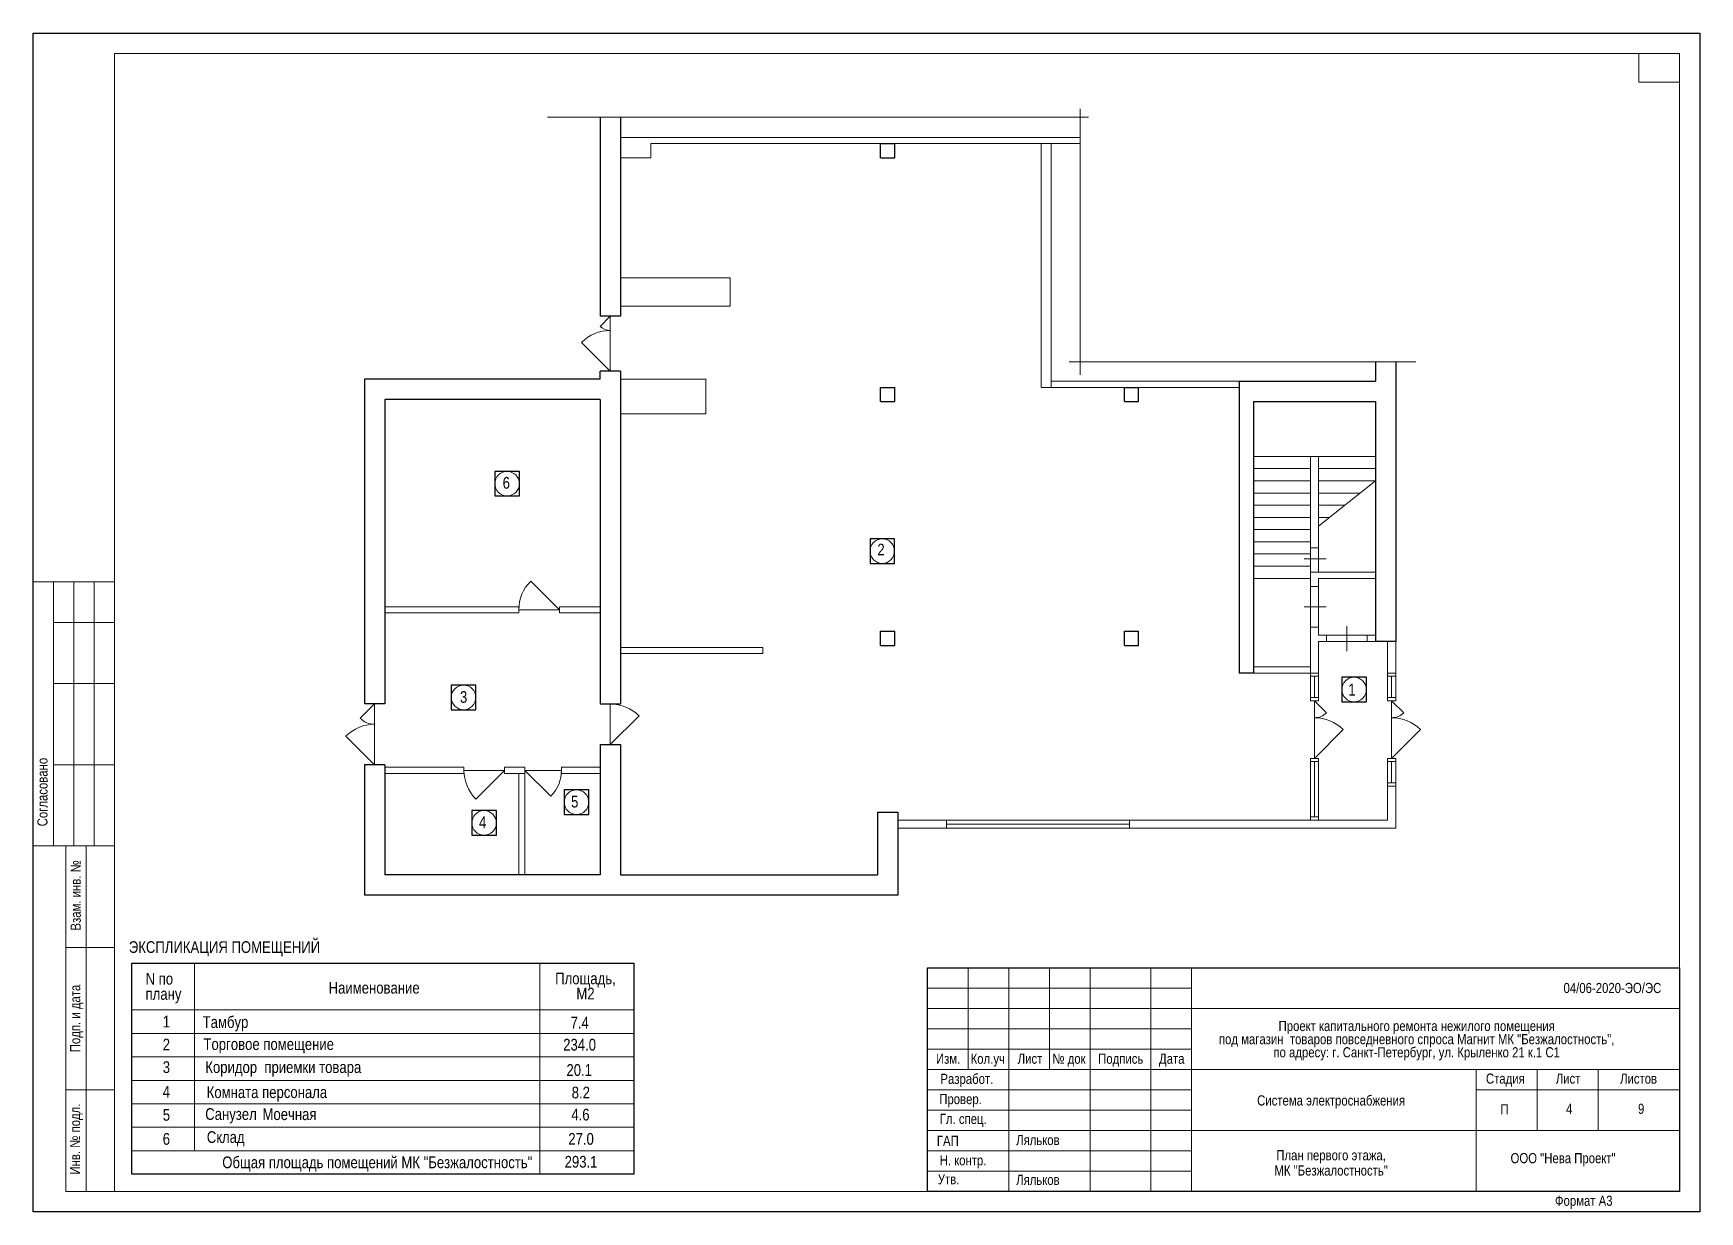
# Model space of a CAD drawing. Header units: metres. Extents: x 14774.6 to 14817.2, y 5674.3 to 5736.7.
# Drawn here: x 14776.15 to 14817.15, y 5707.69 to 5736.69 of the extents above; entities that cross this region are included whole.
import ezdxf
from ezdxf.enums import TextEntityAlignment as Align

# ---------------------------------------------------------------- set-up
doc = ezdxf.new("R2010")
doc.units = ezdxf.units.M
doc.header["$MEASUREMENT"] = 0
for name, color, linetype in [('YOLO_FRAME', 1, 'Continuous'), ('YOLO_STAMP', 1, 'Continuous'), ('YOLO_TABLE', 1, 'Continuous')]:
    doc.layers.add(name, color=color, linetype=linetype)
doc.styles.add('Style-Arial', font='arial.ttf')

msp = doc.modelspace()

# ---------------------------------------------------------------- linework, layer by layer
at = {"color": 7, "linetype": 'Continuous', "lineweight": 0}
for p, q in [((14776.1503, 5736.6868), (14817.1503, 5736.6868)), ((14776.1503, 5707.6868), (14776.1503, 5736.6868)), ((14817.1503, 5736.6868), (14817.1503, 5707.6868)), ((14801.9116, 5734.8244), (14801.9116, 5728.2809)), ((14802.1108, 5734.6233), (14788.8025, 5734.6233)), ((14790.3461, 5729.7229), (14790.0986, 5729.4754)), ((14790.3461, 5729.7229), (14790.3461, 5728.3729)), ((14789.639, 5729.08), (14790.3461, 5728.3729)), ((14810.1625, 5728.6057), (14801.6394, 5728.6057)), ((14806.1711, 5726.2729), (14809.1711, 5726.2729)), ((14806.1711, 5725.9729), (14807.5711, 5725.9729)), ((14806.1711, 5725.6729), (14807.5711, 5725.6729)), ((14807.7711, 5725.9729), (14809.1711, 5725.9729)), ((14809.1711, 5725.6729), (14807.7711, 5724.5551)), ((14807.7711, 5725.6729), (14809.1711, 5725.6729)), ((14806.1711, 5725.3729), (14807.5711, 5725.3729)), ((14807.7711, 5725.3729), (14808.7953, 5725.3729)), ((14806.1711, 5725.0729), (14807.5711, 5725.0729)), ((14807.7711, 5725.0729), (14808.4196, 5725.0729)), ((14806.1711, 5724.7729), (14807.5711, 5724.7729)), ((14806.1711, 5724.4729), (14807.5711, 5724.4729)), ((14807.7711, 5724.7729), (14808.0438, 5724.7729)), ((14806.1711, 5724.1729), (14807.5711, 5724.1729)), ((14807.5711, 5724.0229), (14807.5711, 5723.4229)), ((14807.7711, 5724.0229), (14807.7711, 5723.4229)), ((14806.1711, 5723.8729), (14807.5711, 5723.8729)), ((14807.4186, 5723.7561), (14807.9623, 5723.7561)), ((14789.0961, 5722.4979), (14788.389, 5723.205)), ((14806.1711, 5723.5729), (14807.5711, 5723.5729)), ((14806.1711, 5723.2729), (14807.5711, 5723.2729)), ((14807.5711, 5722.0729), (14807.5711, 5723.0729)), ((14807.7711, 5723.0729), (14807.7711, 5722.0729)), ((14788.0961, 5722.4979), (14789.0961, 5722.4979)), ((14807.4186, 5722.5729), (14807.9623, 5722.5729)), ((14808.4711, 5722.0965), (14808.4711, 5721.4816)), ((14807.9711, 5721.8729), (14808.9711, 5721.8729)), ((14807.9711, 5721.7229), (14808.9711, 5721.7229)), ((14807.5711, 5720.8629), (14807.5711, 5720.3429)), ((14807.6711, 5720.8629), (14807.6711, 5720.3429)), ((14807.7711, 5720.8629), (14807.7711, 5720.3429)), ((14809.4711, 5720.8629), (14809.4711, 5720.3429)), ((14809.5711, 5720.8629), (14809.5711, 5720.3429)), ((14809.6711, 5720.8629), (14809.6711, 5720.3429)), ((14784.5461, 5720.1829), (14784.1925, 5719.8293)), ((14784.5461, 5720.1829), (14784.5461, 5718.6829)), ((14790.3461, 5720.1829), (14790.3461, 5719.1829)), ((14807.6711, 5720.2629), (14807.6711, 5718.8429)), ((14807.6711, 5720.2629), (14807.968, 5719.9659)), ((14809.5711, 5720.2629), (14809.5711, 5718.8429)), ((14809.5711, 5720.2629), (14809.868, 5719.9659)), ((14790.3461, 5719.1829), (14791.0532, 5719.89)), ((14808.3782, 5719.55), (14807.6711, 5718.8429)), ((14810.2782, 5719.55), (14809.5711, 5718.8429)), ((14783.839, 5719.39), (14784.5461, 5718.6829)), ((14807.5711, 5718.7629), (14807.5711, 5717.3229)), ((14807.6711, 5718.7629), (14807.6711, 5717.4029)), ((14807.7711, 5718.7629), (14807.7711, 5717.3229)), ((14809.4711, 5718.7629), (14809.4711, 5718.2429)), ((14809.5711, 5718.2429), (14809.5711, 5718.7629)), ((14809.6711, 5718.2429), (14809.6711, 5718.7629)), ((14787.7461, 5718.5479), (14786.7461, 5718.5479)), ((14787.7461, 5718.5479), (14787.039, 5717.8407)), ((14789.1461, 5718.5479), (14788.2461, 5718.5479)), ((14788.2461, 5718.5479), (14788.8825, 5717.9115)), ((14803.1211, 5717.3229), (14798.6211, 5717.3229)), ((14798.6211, 5717.2229), (14803.1211, 5717.2229)), ((14803.1211, 5717.1229), (14798.6211, 5717.1229)), ((14798.1503, 5713.1868), (14804.6503, 5713.1868)), ((14798.1503, 5712.6868), (14804.6503, 5712.6868)), ((14798.1503, 5712.1868), (14804.6503, 5712.1868)), ((14778.5725, 5712.0739), (14790.9263, 5712.0739)), ((14778.5725, 5711.4964), (14790.9263, 5711.4964)), ((14778.5725, 5710.9189), (14790.9263, 5710.9189)), ((14798.1503, 5710.6868), (14804.6503, 5710.6868)), ((14778.5725, 5710.3414), (14790.9263, 5710.3414)), ((14798.1503, 5710.1868), (14804.6503, 5710.1868)), ((14778.5725, 5709.7639), (14790.9263, 5709.7639)), ((14798.1503, 5709.6868), (14804.6503, 5709.6868)), ((14778.5725, 5709.1864), (14790.9263, 5709.1864)), ((14798.1503, 5709.1868), (14804.6503, 5709.1868)), ((14798.1503, 5708.6868), (14804.6503, 5708.6868)), ((14817.1503, 5707.6868), (14776.1503, 5707.6868))]:
    msp.add_line(p, q, dxfattribs=at)
at = {"color": 7, "linetype": 'Continuous', "lineweight": 13}
for p, q in [((14778.1503, 5736.1868), (14816.6503, 5736.1868)), ((14778.1503, 5736.1868), (14778.1503, 5708.1868)), ((14815.6503, 5736.1868), (14815.6503, 5735.4868)), ((14816.6503, 5736.1868), (14816.6503, 5708.1868)), ((14815.6503, 5735.4868), (14816.6503, 5735.4868)), ((14790.5961, 5734.1229), (14801.9116, 5734.1229)), ((14791.3461, 5733.9729), (14801.9116, 5733.9729)), ((14791.3461, 5733.9729), (14791.3461, 5733.6229)), ((14800.9461, 5733.9729), (14800.9461, 5727.9729)), ((14801.1961, 5733.9729), (14801.1961, 5727.9729)), ((14791.3461, 5733.6229), (14790.5961, 5733.6229)), ((14793.2961, 5730.6729), (14790.5961, 5730.6729)), ((14793.2961, 5730.6729), (14793.2961, 5729.9729)), ((14793.2961, 5729.9729), (14790.5961, 5729.9729)), ((14792.6961, 5728.1729), (14790.5961, 5728.1729)), ((14792.6961, 5728.1729), (14792.6961, 5727.3229)), ((14805.8211, 5728.1229), (14801.1961, 5728.1229)), ((14805.8211, 5727.9729), (14800.9461, 5727.9729)), ((14792.6961, 5727.3229), (14790.5961, 5727.3229)), ((14807.5711, 5724.0229), (14807.5711, 5726.2729)), ((14807.7711, 5724.0229), (14807.7711, 5726.2729)), ((14807.5711, 5724.0229), (14807.7711, 5724.0229)), ((14807.5711, 5723.0729), (14807.5711, 5723.4229)), ((14807.5711, 5723.4229), (14809.1711, 5723.4229)), ((14807.7711, 5723.0729), (14807.7711, 5723.2729)), ((14807.7711, 5723.2729), (14809.1711, 5723.2729)), ((14776.1503, 5723.1868), (14778.1503, 5723.1868)), ((14776.1503, 5723.1868), (14776.1503, 5716.6868)), ((14776.6503, 5723.1868), (14776.6503, 5716.6868)), ((14777.1503, 5723.1868), (14777.1503, 5716.6868)), ((14777.6503, 5723.1868), (14777.6503, 5716.6868)), ((14807.5711, 5723.0729), (14807.7711, 5723.0729)), ((14784.7961, 5722.5729), (14788.0961, 5722.5729)), ((14784.7961, 5722.4229), (14788.0961, 5722.4229)), ((14788.0961, 5722.5729), (14788.0961, 5722.4229)), ((14789.0961, 5722.5729), (14789.0961, 5722.4229)), ((14789.0961, 5722.5729), (14790.0961, 5722.5729)), ((14789.0961, 5722.4229), (14790.0961, 5722.4229)), ((14776.6503, 5722.1868), (14778.1503, 5722.1868)), ((14807.5711, 5722.0729), (14807.7711, 5722.0729)), ((14807.7711, 5721.8729), (14807.7711, 5722.0729)), ((14794.0961, 5721.5729), (14790.5961, 5721.5729)), ((14794.0961, 5721.5729), (14794.0961, 5721.4229)), ((14807.7711, 5721.8729), (14807.9711, 5721.8729)), ((14807.7711, 5721.7229), (14807.9711, 5721.7229)), ((14807.9711, 5721.7229), (14807.9711, 5721.8729)), ((14808.9711, 5721.7229), (14808.9711, 5721.8729)), ((14808.9711, 5721.8729), (14809.1711, 5721.8729)), ((14808.9711, 5721.7229), (14809.1711, 5721.7229)), ((14794.0961, 5721.4229), (14790.5961, 5721.4229)), ((14806.1711, 5721.0929), (14807.5711, 5721.0929)), ((14806.1711, 5720.9429), (14807.7711, 5720.9429)), ((14776.6503, 5720.6868), (14778.1503, 5720.6868)), ((14776.6503, 5718.6868), (14778.1503, 5718.6868)), ((14784.7961, 5718.6229), (14786.7461, 5718.6229)), ((14784.7961, 5718.4729), (14786.7461, 5718.4729)), ((14786.7461, 5718.6229), (14786.7461, 5718.4729)), ((14787.7461, 5718.6229), (14787.7461, 5718.4729)), ((14787.7461, 5718.6229), (14788.2461, 5718.6229)), ((14787.7461, 5718.4729), (14788.2461, 5718.4729)), ((14788.0961, 5718.4729), (14788.0961, 5715.9729)), ((14788.2461, 5718.6229), (14788.2461, 5715.9729)), ((14789.1461, 5718.6229), (14789.1461, 5718.4729)), ((14789.1461, 5718.6229), (14790.0961, 5718.6229)), ((14789.1461, 5718.4729), (14790.0961, 5718.4729)), ((14809.4711, 5718.2429), (14809.4711, 5717.3229)), ((14809.6711, 5718.2429), (14809.6711, 5717.1229)), ((14797.4211, 5717.3229), (14798.6211, 5717.3229)), ((14797.4211, 5717.1229), (14798.6211, 5717.1229)), ((14798.6211, 5717.3229), (14798.6211, 5717.1229)), ((14803.1211, 5717.3229), (14803.1211, 5717.1229)), ((14803.1211, 5717.3229), (14809.4711, 5717.3229)), ((14803.1211, 5717.1229), (14809.6711, 5717.1229)), ((14776.1503, 5716.6868), (14778.1503, 5716.6868)), ((14777.4503, 5708.1868), (14777.4503, 5716.6868)), ((14776.9503, 5714.1868), (14778.1503, 5714.1868)), ((14778.5725, 5713.8064), (14790.9263, 5713.8064)), ((14778.5725, 5713.8064), (14778.5725, 5708.6089)), ((14780.1192, 5713.8064), (14780.1192, 5709.1864)), ((14788.6163, 5713.8064), (14788.6163, 5708.6089)), ((14790.9263, 5713.8064), (14790.9263, 5708.6089)), ((14798.1503, 5713.6868), (14816.6503, 5713.6868)), ((14798.1503, 5713.6868), (14798.1503, 5708.1868)), ((14799.1503, 5713.6868), (14799.1503, 5711.1868)), ((14800.1503, 5713.6868), (14800.1503, 5708.1868)), ((14801.1503, 5713.6868), (14801.1503, 5711.1868)), ((14802.1503, 5713.6868), (14802.1503, 5708.1868)), ((14803.6503, 5713.6868), (14803.6503, 5708.1868)), ((14804.6503, 5713.6868), (14804.6503, 5708.1868)), ((14778.5725, 5712.6514), (14790.9263, 5712.6514)), ((14804.6503, 5712.6868), (14816.6503, 5712.6868)), ((14798.1503, 5711.6868), (14804.6503, 5711.6868)), ((14798.1503, 5711.1868), (14816.6503, 5711.1868)), ((14776.9503, 5710.6868), (14778.1503, 5710.6868)), ((14811.6503, 5710.6868), (14816.6503, 5710.6868)), ((14804.6503, 5709.6868), (14816.6503, 5709.6868)), ((14778.5725, 5708.6089), (14790.9263, 5708.6089)), ((14777.7114, 5708.1868), (14816.6503, 5708.1868))]:
    msp.add_line(p, q, dxfattribs=at)
at = {"color": 7, "linetype": 'Continuous', "lineweight": 30}
for p, q in [((14790.0961, 5734.6233), (14790.0961, 5729.7229)), ((14790.5961, 5734.6233), (14790.5961, 5729.7229)), ((14796.9961, 5733.9729), (14797.3461, 5733.9729)), ((14796.9961, 5733.6229), (14796.9961, 5733.9729)), ((14797.3461, 5733.6229), (14797.3461, 5733.9729)), ((14796.9961, 5733.6229), (14797.3461, 5733.6229)), ((14790.5961, 5729.7229), (14790.0961, 5729.7229)), ((14809.1711, 5728.6057), (14809.1711, 5728.1229)), ((14809.6711, 5728.6057), (14809.6711, 5721.7229)), ((14790.0961, 5728.1729), (14784.2961, 5728.1729)), ((14784.2961, 5728.1729), (14784.2961, 5720.1829)), ((14790.5961, 5728.3729), (14790.0961, 5728.3729)), ((14790.0961, 5728.1729), (14790.0961, 5728.3729)), ((14790.5961, 5728.3729), (14790.5961, 5720.1829)), ((14805.8211, 5728.1229), (14805.8211, 5720.9429)), ((14805.8211, 5728.1229), (14809.1711, 5728.1229)), ((14796.9961, 5727.9729), (14797.3461, 5727.9729)), ((14796.9961, 5727.6229), (14796.9961, 5727.9729)), ((14797.3461, 5727.6229), (14797.3461, 5727.9729)), ((14802.9961, 5727.9729), (14803.3461, 5727.9729)), ((14802.9961, 5727.6229), (14802.9961, 5727.9729)), ((14803.3461, 5727.6229), (14803.3461, 5727.9729)), ((14784.7961, 5727.6729), (14784.7961, 5720.1829)), ((14790.0961, 5727.6729), (14784.7961, 5727.6729)), ((14790.0961, 5727.6729), (14790.0961, 5720.1829)), ((14796.9961, 5727.6229), (14797.3461, 5727.6229)), ((14802.9961, 5727.6229), (14803.3461, 5727.6229)), ((14806.1711, 5727.6229), (14806.1711, 5720.9429)), ((14806.1711, 5727.6229), (14809.1711, 5727.6229)), ((14809.1711, 5727.6229), (14809.1711, 5721.7229)), ((14796.9961, 5721.9729), (14797.3461, 5721.9729)), ((14796.9961, 5721.6229), (14796.9961, 5721.9729)), ((14797.3461, 5721.6229), (14797.3461, 5721.9729)), ((14802.9961, 5721.9729), (14803.3461, 5721.9729)), ((14802.9961, 5721.6229), (14802.9961, 5721.9729)), ((14803.3461, 5721.6229), (14803.3461, 5721.9729)), ((14796.9961, 5721.6229), (14797.3461, 5721.6229)), ((14802.9961, 5721.6229), (14803.3461, 5721.6229)), ((14809.6711, 5721.7229), (14809.1711, 5721.7229)), ((14806.1711, 5720.9429), (14805.8211, 5720.9429)), ((14784.7961, 5720.1829), (14784.2961, 5720.1829)), ((14790.0961, 5720.1829), (14790.5961, 5720.1829)), ((14790.0961, 5719.1829), (14790.5961, 5719.1829)), ((14790.0961, 5719.1829), (14790.0961, 5715.9729)), ((14790.5961, 5719.1829), (14790.5961, 5715.9729)), ((14784.7961, 5718.6829), (14784.2961, 5718.6829)), ((14784.2961, 5718.6829), (14784.2961, 5715.4729)), ((14784.7961, 5718.6829), (14784.7961, 5715.9729)), ((14796.9211, 5717.5229), (14796.9211, 5715.9729)), ((14796.9211, 5717.5229), (14797.4211, 5717.5229)), ((14797.4211, 5717.5229), (14797.4211, 5715.4729)), ((14790.0961, 5715.9729), (14784.7961, 5715.9729)), ((14790.5961, 5715.9729), (14796.9211, 5715.9729)), ((14797.4211, 5715.4729), (14784.2961, 5715.4729))]:
    msp.add_line(p, q, dxfattribs=at)
at = {"color": 7, "linetype": 'Continuous', "lineweight": 13, "flags": 128}
for points in [[(14807.7711, 5721.7229), (14807.7711, 5720.8629), (14807.5711, 5720.8629), (14807.5711, 5722.0729)], [(14809.6711, 5721.7229), (14809.6711, 5720.8629), (14809.4711, 5720.8629), (14809.4711, 5721.7229)], [(14809.4711, 5720.9429), (14809.6711, 5720.9429)], [(14809.6711, 5718.2429), (14809.4711, 5718.2429)], [(14809.4711, 5718.1629), (14809.6711, 5718.1629)], [(14807.5711, 5717.3229), (14807.5711, 5717.4029), (14807.5711, 5717.4029), (14807.7711, 5717.4029), (14807.7711, 5717.3229)], [(14778.1503, 5708.1868), (14776.9503, 5708.1868), (14776.9503, 5716.6868)], [(14811.6503, 5711.1868), (14811.6503, 5708.1868)], [(14813.1503, 5711.1868), (14813.1503, 5709.6868)], [(14814.6503, 5711.1868), (14814.6503, 5709.6868)]]:
    msp.add_lwpolyline(points, dxfattribs=at)
for points in [[(14807.5711, 5720.3429), (14807.7711, 5720.3429), (14807.7711, 5720.2629), (14807.5711, 5720.2629), (14807.5711, 5720.3429)], [(14809.4711, 5720.3429), (14809.6711, 5720.3429), (14809.6711, 5720.2629), (14809.4711, 5720.2629), (14809.4711, 5720.3429)], [(14807.5711, 5718.8429), (14807.7711, 5718.8429), (14807.7711, 5718.7629), (14807.5711, 5718.7629), (14807.5711, 5718.8429)], [(14809.4711, 5718.8429), (14809.6711, 5718.8429), (14809.6711, 5718.7629), (14809.4711, 5718.7629), (14809.4711, 5718.8429)]]:
    msp.add_lwpolyline(points, close=True, dxfattribs=at)
at = {"color": 7, "linetype": 'Continuous', "lineweight": 13}
for centre in [(14787.8073, 5725.6034), (14797.0389, 5723.9434), (14808.6473, 5720.5367), (14786.7374, 5720.3426), (14789.5146, 5717.7652), (14787.2407, 5717.2549)]:
    msp.add_circle(centre, 0.3022, dxfattribs=at)
at = {"color": 7, "linetype": 'Continuous', "lineweight": 0}
for centre, radius, start, end in [((14790.3461, 5728.3729), 1, 90, 135), ((14790.3461, 5729.7229), 0.35, 225, 270), ((14789.0961, 5722.4979), 1, 135, 180), ((14790.3461, 5719.1829), 1, 45, 90), ((14807.6711, 5720.2629), 0.42, 270, 315), ((14809.5711, 5720.2629), 0.42, 270, 315), ((14784.5461, 5718.6829), 1, 90, 135), ((14784.5461, 5720.1829), 0.5, 225, 270), ((14807.6711, 5718.8429), 1, 45, 90), ((14809.5711, 5718.8429), 1, 45, 90), ((14787.7461, 5718.5479), 1, 180, 225), ((14788.2461, 5718.5479), 0.9, 315, 0)]:
    msp.add_arc(centre, radius, start, end, dxfattribs=at)
at = {"layer": 'YOLO_FRAME'}
msp.add_lwpolyline([(14776.1503, 5736.6868), (14817.1503, 5736.6868), (14817.1503, 5707.6868), (14776.1503, 5707.6868)], close=True, dxfattribs=at)
at = {"layer": 'YOLO_STAMP'}
msp.add_lwpolyline([(14798.1503, 5713.6868), (14816.6503, 5713.6868), (14816.6503, 5708.1868), (14798.1503, 5708.1868)], close=True, dxfattribs=at)
at = {"layer": 'YOLO_TABLE'}
for points in [[(14787.5052, 5725.3013), (14788.1095, 5725.3013), (14788.1095, 5725.9056), (14787.5052, 5725.9056)], [(14796.7368, 5723.6412), (14797.3411, 5723.6412), (14797.3411, 5724.2455), (14796.7368, 5724.2455)], [(14808.3451, 5720.2345), (14808.9494, 5720.2345), (14808.9494, 5720.8388), (14808.3451, 5720.8388)], [(14786.4352, 5720.0404), (14787.0395, 5720.0404), (14787.0395, 5720.6447), (14786.4352, 5720.6447)], [(14789.2124, 5717.4631), (14789.8167, 5717.4631), (14789.8167, 5718.0674), (14789.2124, 5718.0674)], [(14786.9385, 5716.9527), (14787.5428, 5716.9527), (14787.5428, 5717.557), (14786.9385, 5717.557)], [(14778.5725, 5713.8064), (14790.9263, 5713.8064), (14790.9263, 5708.6089), (14778.5725, 5708.6089)]]:
    msp.add_lwpolyline(points, close=True, dxfattribs=at)

# ---------------------------------------------------------------- texts
at = {"color": 7, "linetype": 'Continuous', "lineweight": 0, "style": 'Style-Arial', "width": 0.8}
for s, height, p in [('6', 0.2888, (14787.7883, 5725.769)), ('2', 0.2888, (14797.0084, 5724.127)), ('3', 0.2888, (14786.738, 5720.4993)), ('1', 0.2888, (14808.5925, 5720.6787)), ('5', 0.2888, (14789.4708, 5717.9226)), ('4', 0.2888, (14787.2047, 5717.4129)), ('1', 0.2888, (14779.4242, 5712.5091)), ('2', 0.2888, (14779.4242, 5711.9443)), ('3', 0.2888, (14779.4242, 5711.3885)), ('20.1', 0.28875, (14789.5819, 5711.3177)), ('4', 0.2888, (14779.4236, 5710.7835)), ('5', 0.2888, (14779.425, 5710.214)), ('4.6', 0.28875, (14789.6123, 5710.2201)), ('П', 0.25, (14812.3497, 5710.3307)), ('4', 0.25, (14813.9417, 5710.3446)), ('9', 0.25, (14815.7096, 5710.3446)), ('6', 0.2888, (14779.4242, 5709.6229)), ('27.0', 0.28875, (14789.6268, 5709.6228)), ('293.1', 0.28875, (14789.6268, 5709.059))]:
    msp.add_text(s, height=height, dxfattribs=at).set_placement(p, align=Align.TOP_CENTER)
for s, p in [('Согласовано', (14776.3747, 5718.0142)), ('Взам. инв. №', (14777.193, 5715.4712)), ('Подп. и дата', (14777.1801, 5712.4414)), ('Инв. № подл.', (14777.1757, 5709.4734))]:
    msp.add_text(s, height=0.25, rotation=90, dxfattribs=at).set_placement(p, align=Align.MIDDLE_CENTER)
at = {"color": 7, "lineweight": 13, "style": 'Style-Arial', "width": 0.8}
msp.add_text('ЭКСПЛИКАЦИЯ ПОМЕЩЕНИЙ ', height=0.28875, dxfattribs=at).set_placement((14780.8989, 5714.1986), align=Align.MIDDLE_CENTER)
at = {"color": 7, "linetype": 'Continuous', "lineweight": 13, "style": 'Style-Arial', "width": 0.8}
msp.add_text('04/06-2020-ЭО/ЭС', height=0.25, dxfattribs=at).set_placement((14815.0032, 5713.3169), align=Align.TOP_CENTER)
at = {"color": 7, "linetype": 'Continuous', "lineweight": 0, "style": 'Style-Arial', "width": 0.8}
for s, p in [('Тамбур', (14780.3165, 5712.4977)), ('Торговое помещение ', (14780.3361, 5711.9556)), ('Санузел', (14780.3802, 5710.2338))]:
    msp.add_text(s, height=0.28875, dxfattribs=at).set_placement(p, align=Align.TOP_LEFT)
at = {"color": 7, "linetype": 'Continuous', "lineweight": 13, "style": 'Style-Arial', "width": 0.8}
for s, height, p in [('7.4', 0.28875, (14789.3692, 5712.4825)), ('234.0', 0.28875, (14789.1877, 5711.9407)), ('8.2', 0.28875, (14789.3973, 5710.7636)), ('Общая площадь помещений МК "Безжалостность"', 0.28875, (14780.7991, 5709.046)), ('ООО "Нева Проект"', 0.25, (14812.497, 5709.1302))]:
    msp.add_text(s, height=height, dxfattribs=at).set_placement(p, align=Align.TOP_LEFT)
at = {"color": 7, "linetype": 'Continuous', "lineweight": 0, "style": 'Style-Arial', "width": 0.8}
for s, p in [('Изм.', (14798.6574, 5711.4518)), ('Кол.уч', (14799.6347, 5711.4518)), ('Лист', (14800.6731, 5711.4518)), ('№ док', (14801.632, 5711.4518)), ('Подпись', (14802.906, 5711.4518)), ('Дата', (14804.1615, 5711.4518)), ('Разработ.', (14799.1193, 5710.9558)), ('Стадия', (14812.3688, 5710.9618)), ('Лист', (14813.9131, 5710.9618)), ('Листов', (14815.6466, 5710.9618)), ('Провер.', (14798.9646, 5710.4581)), ('Гл. спец.', (14799.0309, 5709.9709)), ('ГАП', (14798.6515, 5709.4294)), ('Н. контр.', (14799.0258, 5708.9518)), ('Утв.', (14798.6699, 5708.485)), ('Формат А3', (14814.2977, 5707.956))]:
    msp.add_text(s, height=0.25, dxfattribs=at).set_placement(p, align=Align.MIDDLE_CENTER)
at = {"color": 7, "lineweight": 13, "style": 'Style-Arial', "width": 0.8}
for p in [(14800.3325, 5709.575), (14800.3325, 5708.5957)]:
    msp.add_text('Ляльков', height=0.25, dxfattribs=at).set_placement(p, align=Align.TOP_LEFT)
at = {"color": 7, "linetype": 'Continuous', "lineweight": 13, "style": 'Style-Arial'}
for s, insert, char_height, attachment_point, line_spacing_factor in [('\\H1x;\\W0.8;N по \\Pплану', (14778.912, 5713.1886), 0.28875, 4, 0.776524), ('\\H1x;\\W0.8;Наименование', (14783.4162, 5713.1953), 0.28875, 4, 0.6), ('\\H1x;\\W0.8;Проект капитального ремонта нежилого помещения \\Pпод магазин  товаров повседневного спроса Магнит МК "Безжалостность",\\Pпо адресу: г. Санкт-Петербург, ул. Крыленко 21 к.1 С1', (14810.1875, 5712.382), 0.25, 2, 0.776524)]:
    msp.add_mtext(s, dxfattribs=dict(at, insert=insert, char_height=char_height, attachment_point=attachment_point, line_spacing_factor=line_spacing_factor))
at = {"color": 7, "linetype": 'Continuous', "lineweight": 0, "style": 'Style-Arial'}
for s, insert, char_height, attachment_point, line_spacing_factor in [('\\H1x;\\W0.8;Площадь,\\PМ2', (14789.7357, 5713.5716), 0.28875, 2, 0.776524), ('\\H1x;\\W0.8;Коридор  приемки товара', (14782.3007, 5711.3886), 0.28875, 2, 0.6), ('\\H1x;\\W0.8;Комната персонала ', (14780.4161, 5710.7721), 0.28875, 1, 0.6), ('{\\W0.8;Система электроснабжения}', (14808.0818, 5710.3869), 0.25, 5, 0.9), ('\\H1.000000x;\\W0.800000;Моечная ', (14781.7894, 5710.2304), 0.28875, 1, 0.60241), ('\\H1.000000x;\\W0.800000;Склад ', (14780.4191, 5709.6672), 0.28875, 1, 0.60241), ('\\H1x;\\W0.8;План первого этажа,\\PМК "Безжалостность"', (14808.0818, 5708.8869), 0.25, 5, 0.9)]:
    msp.add_mtext(s, dxfattribs=dict(at, insert=insert, char_height=char_height, attachment_point=attachment_point, line_spacing_factor=line_spacing_factor))

doc.saveas('drawing.dxf')
